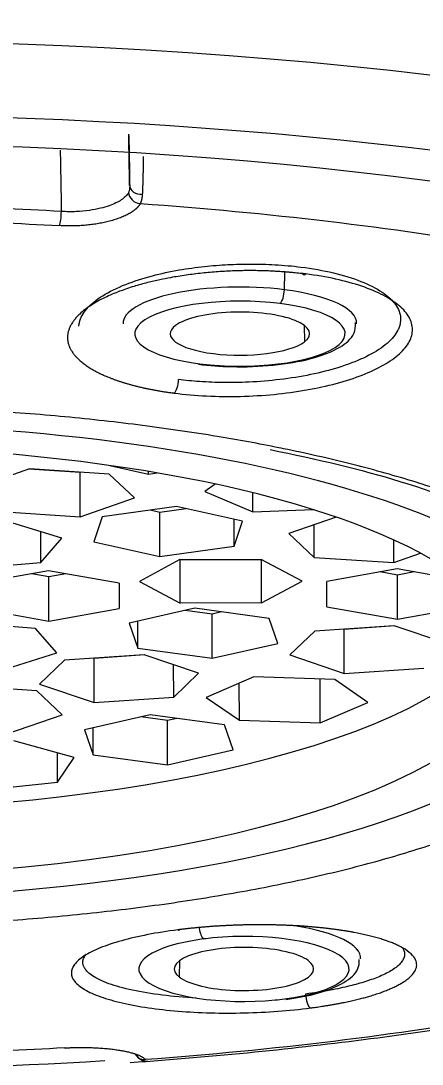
# Model space of a CAD drawing. Header units: millimetres. Extents: x 15183 to 15777, y -3358 to -2518.
# Drawn here: x 15312.94 to 15316.39, y -2820.21 to -2811.24 of the extents above; entities that cross this region are included whole.
import ezdxf

# ---------------------------------------------------------------- set-up
doc = ezdxf.new("R2010")
doc.units = ezdxf.units.MM
doc.layers.add('DIM_', color=5, linetype='Continuous', lineweight=9)
doc.styles.get("Standard").update_dxf_attribs({"font": 'arial.ttf'})
doc.dimstyles.new('사본(2) STANDARD', dxfattribs={"dimscale": 0, "dimtxt": 4, "dimasz": 4, "dimexe": 1.25, "dimexo": 0.625, "dimgap": 1.5, "dimtad": 3, "dimtih": 1, "dimtoh": 1, "dimdec": 1, "dimzin": 9, "dimdsep": 46, "dimtxsty": 'Standard', "dimcen": 2.5, "dimclrd": 5, "dimclre": 5, "dimclrt": 5, "dimadec": 0, "dimazin": 0, "dimtfac": 1, "dimtdec": 1, "dimtmove": 0, "dimatfit": 3, "dimfxl": 1.25, "dimtfill": 1, "dimtolj": 1, "dimtzin": 0, "dimarcsym": 0})

# ---------------------------------------------------------------- blocks, each defined once
blk = doc.blocks.new('*D11')
at = {"layer": 'Defpoints', "color": 0, "transparency": 16777216}
for p in [(15325.9746, -2801.1549), (15325.9746, -2815.8976), (15296.3849, -2816.0395)]:
    blk.add_point(p, dxfattribs=at)
at = {"layer": 'DIM_', "color": 5, "lineweight": -2, "transparency": 16777216}
for p, q in [((15296.3849, -2815.4145), (15296.3849, -2799.9049)), ((15325.9746, -2815.2726), (15325.9746, -2799.9049)), ((15288.3849, -2801.1549), (15280.3849, -2801.1549)), ((15296.3849, -2801.1549), (15299.2241, -2801.1549)), ((15325.9746, -2801.1549), (15323.1354, -2801.1549)), ((15333.9746, -2801.1549), (15341.9746, -2801.1549))]:
    blk.add_line(p, q, dxfattribs=at)
at = {"layer": 'DIM_', "color": 5, "transparency": 16777216}
for points in [[(15288.3849, -2799.8215), (15288.3849, -2802.4882), (15296.3849, -2801.1549)], [(15333.9746, -2799.8215), (15333.9746, -2802.4882), (15325.9746, -2801.1549)]]:
    blk.add_solid(points, dxfattribs=at)
at = {"layer": 'DIM_', "color": 5, "transparency": 16777216, "insert": (15311.1797, -2801.1549), "char_height": 8, "attachment_point": 5, "bg_fill": 3, "box_fill_scale": 1.1, "bg_fill_color": 256, "bg_fill_true_color": 13158600, "bg_fill_transparency": 0}
blk.add_mtext('\\A1;29.6', dxfattribs=at)

msp = doc.modelspace()

# ---------------------------------------------------------------- linework, layer by layer
at = {"linetype": 'Continuous', "lineweight": 13}
for p, q in [((15315.2088, -2813.5534), (15315.2118, -2813.401)), ((15315.3795, -2813.8589), (15315.3809, -2814.0011)), ((15314.3066, -2819.467), (15314.3077, -2819.3237)), ((15313.3163, -2820.0738), (15313.323, -2820.0756))]:
    msp.add_line(p, q, dxfattribs=at)
at = {"linetype": 'Continuous', "lineweight": 18}
for p, q in [((15313.0147, -2815.0949), (15312.5473, -2815.2564)), ((15313.6997, -2815.1389), (15313.0147, -2815.0949)), ((15313.705, -2815.0647), (15314.0398, -2815.1392)), ((15313.4495, -2815.1253), (15313.0087, -2815.097)), ((15313.4556, -2815.1232), (15313.4495, -2815.1253)), ((15313.4499, -2815.5057), (15313.4495, -2815.1253)), ((15313.9173, -2815.3442), (15313.6997, -2815.1389)), ((15314.0398, -2815.1392), (15314.0398, -2815.1163)), ((15314.0398, -2815.1392), (15314.1141, -2815.1289)), ((15314.6136, -2815.2251), (15314.5239, -2815.2878)), ((15313.4499, -2815.5057), (15313.9173, -2815.3442)), ((15314.5239, -2815.2878), (15314.9365, -2815.4621)), ((15314.9365, -2815.4621), (15314.9363, -2815.2995)), ((15314.2801, -2815.4178), (15313.6412, -2815.5068)), ((15314.1361, -2815.4679), (15314.0532, -2815.4494)), ((15314.363, -2815.4363), (15314.1361, -2815.4679)), ((15314.8472, -2815.5441), (15314.2801, -2815.4178)), ((15314.9365, -2815.4621), (15315.4571, -2815.4444)), ((15312.7649, -2815.4618), (15313.4499, -2815.5057)), ((15313.2924, -2815.6899), (15312.7964, -2815.5377)), ((15313.6412, -2815.5068), (15313.5693, -2815.722)), ((15314.1365, -2815.8483), (15314.1361, -2815.4679)), ((15314.7754, -2815.7593), (15314.7751, -2815.528)), ((15314.7754, -2815.7593), (15314.8472, -2815.5441)), ((15315.6546, -2815.5093), (15315.2479, -2815.6498)), ((15315.4655, -2815.8552), (15315.4652, -2815.5747)), ((15313.1125, -2815.8992), (15313.1122, -2815.6347)), ((15313.1125, -2815.8992), (15313.2924, -2815.6899)), ((15313.5693, -2815.722), (15314.1365, -2815.8483)), ((15315.2479, -2815.6498), (15315.4655, -2815.8552)), ((15316.1505, -2815.8991), (15316.1503, -2815.7053)), ((15314.1365, -2815.8483), (15314.7754, -2815.7593)), ((15312.4367, -2815.9562), (15313.1125, -2815.8992)), ((15314.3095, -2815.8733), (15313.9607, -2816.0612)), ((15314.3095, -2815.8733), (15315.0095, -2815.8722)), ((15314.3119, -2816.2479), (15314.3115, -2815.8733)), ((15315.3607, -2816.059), (15315.0095, -2815.8722)), ((15315.0119, -2816.2469), (15315.0115, -2815.8733)), ((15315.4655, -2815.8552), (15316.1505, -2815.8991)), ((15316.1505, -2815.8991), (15316.3813, -2815.8193)), ((15313.179, -2815.9699), (15312.5735, -2816.079)), ((15313.7859, -2816.0771), (15313.179, -2815.9699)), ((15316.1792, -2815.9545), (15315.5737, -2816.0636)), ((15316.1815, -2816.0067), (15316.0341, -2815.9806)), ((15316.7527, -2816.0558), (15316.1792, -2815.9545)), ((15316.3267, -2815.9805), (15316.1815, -2816.0067)), ((15313.1813, -2816.0221), (15313.0338, -2815.996)), ((15313.3265, -2815.9959), (15313.1813, -2816.0221)), ((15313.1817, -2816.4025), (15313.1813, -2816.0221)), ((15313.7859, -2816.0771), (15313.7872, -2816.2934)), ((15313.9607, -2816.0612), (15314.3119, -2816.2479)), ((15315.0119, -2816.2469), (15315.3607, -2816.059)), ((15315.575, -2816.2799), (15315.5737, -2816.0636)), ((15315.575, -2816.2799), (15315.5748, -2816.0634)), ((15316.1819, -2816.3871), (15316.1815, -2816.0067)), ((15315.0119, -2816.2469), (15314.3119, -2816.2479)), ((15312.5748, -2816.2953), (15313.1817, -2816.4025)), ((15313.1817, -2816.4025), (15313.7872, -2816.2934)), ((15314.4369, -2816.2926), (15313.8714, -2816.4206)), ((15314.5855, -2816.3422), (15314.3557, -2816.3109)), ((15315.0769, -2816.3796), (15314.4369, -2816.2926)), ((15314.6667, -2816.3238), (15314.5855, -2816.3422)), ((15314.5859, -2816.7226), (15314.5855, -2816.3422)), ((15315.575, -2816.2799), (15316.1819, -2816.3871)), ((15316.1819, -2816.3871), (15316.7875, -2816.278)), ((15313.0667, -2816.4672), (15312.3902, -2816.4123)), ((15313.8714, -2816.4206), (15313.9459, -2816.6356)), ((15313.9459, -2816.6356), (15313.9456, -2816.4038)), ((15315.1514, -2816.5946), (15315.0769, -2816.3796)), ((15313.2492, -2816.6759), (15313.0667, -2816.4672)), ((15315.4695, -2816.4886), (15315.2544, -2816.6946)), ((15316.1539, -2816.4426), (15315.4695, -2816.4886)), ((15315.7235, -2816.4742), (15315.7167, -2816.472)), ((15316.1606, -2816.4448), (15315.7235, -2816.4742)), ((15315.7239, -2816.8547), (15315.7235, -2816.4742)), ((15316.6233, -2816.6026), (15316.1539, -2816.4426)), ((15314.5859, -2816.7226), (15315.1514, -2816.5946)), ((15312.7552, -2816.8296), (15313.2492, -2816.6759)), ((15314.0012, -2816.6921), (15313.3167, -2816.7382)), ((15314.0079, -2816.6944), (15313.5707, -2816.7238)), ((15313.9459, -2816.6356), (15314.5859, -2816.7226)), ((15314.4706, -2816.8522), (15314.0012, -2816.6921)), ((15315.2544, -2816.6946), (15315.7239, -2816.8547)), ((15313.3167, -2816.7382), (15313.1017, -2816.9442)), ((15313.5707, -2816.7238), (15313.564, -2816.7215)), ((15313.5711, -2817.1042), (15313.5707, -2816.7238)), ((15314.2555, -2817.0582), (15314.2553, -2816.7788)), ((15314.2555, -2817.0582), (15314.4706, -2816.8522)), ((15314.9454, -2816.8833), (15314.5351, -2817.0589)), ((15315.6417, -2816.9048), (15314.9454, -2816.8833)), ((15315.7239, -2816.8547), (15316.4083, -2816.8086)), ((15313.0778, -2817.0029), (15312.3928, -2816.959)), ((15313.1017, -2816.9442), (15313.5711, -2817.1042)), ((15314.821, -2817.2561), (15314.8207, -2816.9366)), ((15315.5173, -2817.2776), (15315.5169, -2816.9009)), ((15315.9277, -2817.102), (15315.6417, -2816.9048)), ((15313.2954, -2817.2083), (15313.0778, -2817.0029)), ((15313.5711, -2817.1042), (15314.2555, -2817.0582)), ((15314.5351, -2817.0589), (15314.821, -2817.2561)), ((15315.5173, -2817.2776), (15315.9277, -2817.102)), ((15312.828, -2817.3697), (15313.2954, -2817.2083)), ((15314.0529, -2817.2089), (15313.4873, -2817.337)), ((15314.2015, -2817.2585), (15313.9717, -2817.2273)), ((15314.6929, -2817.2959), (15314.0529, -2817.2089)), ((15314.2826, -2817.2402), (15314.2015, -2817.2585)), ((15313.4873, -2817.337), (15313.5619, -2817.552)), ((15313.5619, -2817.552), (15313.5616, -2817.3201)), ((15314.2019, -2817.639), (15314.2015, -2817.2585)), ((15314.7674, -2817.5109), (15314.6929, -2817.2959)), ((15314.821, -2817.2561), (15315.5173, -2817.2776)), ((15313.4002, -2817.5777), (15312.8791, -2817.4338)), ((15314.2019, -2817.639), (15314.7674, -2817.5109)), ((15313.256, -2817.7895), (15313.2558, -2817.5378)), ((15313.256, -2817.7895), (15313.4002, -2817.5777)), ((15313.5619, -2817.552), (15314.2019, -2817.639)), ((15312.5907, -2817.8574), (15313.256, -2817.7895))]:
    msp.add_line(p, q, dxfattribs=at)
for centre, major_axis, ratio, start_param, end_param in [((15311.1804, -2815.9846), (-14.7961, -0.0154), 0.309017, 3.157243, 6.284808), ((15311.1809, -2816.4638), (14.2961, 0.0149), 0.309017, 0.170709, 2.940071), ((15311.1809, -2816.4638), (13.4984, 0.0141), 0.309017, 0.022528, 3.105036), ((15313.9767, -2812.6551), (0.1, 0.0013), 0.771586, 3.147644, 4.788028), ((15315.3896, -2813.3247), (-0.0125, -0.0992), 0.362527, 5.942029, 6.691718), ((15314.826, -2813.8409), (-1.005, -0.001), 0.309017, 3.124563, 4.321313), ((15314.8261, -2813.9311), (0.6, 0.0006), 0.309017, 5.892109, 9.033702), ((15314.8261, -2813.9311), (0.6, 0.0006), 0.309017, 2.750517, 5.892109), ((15314.8261, -2813.9311), (-0.9051, -0.0009), 0.309017, 1.087013, 1.17972), ((15314.2587, -2814.3489), (0.0125, 0.0992), 0.362527, 3.531579, 4.997999), ((15311.1812, -2816.7491), (-6.6162, -0.0069), 0.309017, 3.143216, 6.284808), ((15311.1812, -2816.7491), (6, 0.0063), 0.309017, 0.001623, 3.143216), ((15311.1806, -2816.1785), (-6, -0.0063), 0.309017, 0.15453, 2.987069), ((15311.1809, -2816.4638), (13.4984, 0.0141), 0.309017, 3.404268, 6.262037), ((15311.1812, -2816.7491), (-6.6162, -0.0069), 0.309017, 0.001623, 3.143216), ((15311.1812, -2816.7491), (6, 0.0063), 0.309017, 3.143216, 6.284808), ((15311.1809, -2816.4638), (-14.2961, -0.0149), 0.309017, 0.420914, 2.826647), ((15314.8604, -2819.3051), (-1.005, -0.001), 0.309017, 3.124602, 4.26174), ((15314.2878, -2818.9625), (0.0129, -0.0992), 0.365379, 5.996811, 6.471909), ((15314.5124, -2819.0423), (-0.0129, 0.0992), 0.365379, 1.545182, 2.803202), ((15314.8605, -2819.3952), (-0.9051, -0.0009), 0.309017, 1.965119, 5.014004), ((15314.8605, -2819.3952), (-0.9051, -0.0009), 0.309017, 5.106711, 8.155597), ((15314.8605, -2819.3952), (0.6, 0.0006), 0.309017, 0.394322, 3.535915), ((15314.8605, -2819.3952), (0.6, 0.0006), 0.309017, 3.535915, 6.677508), ((15314.8605, -2819.3952), (-0.9051, -0.0009), 0.309017, 1.872412, 1.965119), ((15315.4293, -2819.634), (-0.0129, 0.0992), 0.365379, 1.284766, 2.873765), ((15311.1806, -2816.18), (13.1984, 0.0138), 0.309017, 4.501579, 4.901271), ((15314.0118, -2820.078), (0.0755, 0.0656), 0.952844, 2.930791, 4.04005), ((15314.0235, -2820.0884), (-0.0997, -0.0081), 0.998122, 0.353512, 1.5775)]:
    msp.add_ellipse(centre, major_axis=major_axis, ratio=ratio, start_param=start_param, end_param=end_param, dxfattribs=at)
at = {"linetype": 'Continuous', "lineweight": 13}
for centre, major_axis, ratio, start_param, end_param in [((15313.9655, -2812.719), (0.0887, -0.0462), 0.906258, 3.620023, 5.171957), ((15311.1809, -2816.4477), (-11.7293, -0.0122), 0.309017, 4.531408, 4.714012), ((15313.2704, -2812.9089), (-0.0055, -0.0998), 0.171185, 0.392597, 1.872378), ((15314.826, -2813.8409), (-1.005, -0.001), 0.309017, 4.321313, 6.300174), ((15315.1707, -2813.577), (0.0125, 0.0992), 0.362527, 3.479562, 4.997999), ((15314.8261, -2813.9311), (-0.9051, -0.0009), 0.309017, 4.321313, 7.370199), ((15314.8261, -2813.9311), (-0.9051, -0.0009), 0.309017, 1.17972, 4.228606), ((15314.8261, -2813.9311), (-0.9051, -0.0009), 0.309017, 4.228606, 4.321313), ((15314.8605, -2819.3952), (-0.9051, -0.0009), 0.309017, 5.014004, 5.106711)]:
    msp.add_ellipse(centre, major_axis=major_axis, ratio=ratio, start_param=start_param, end_param=end_param, dxfattribs=at)
at = {"linetype": 'Continuous', "lineweight": 18}
for points, degree in [([(15313.8764, -2812.6569), (15313.8737, -2812.5095), (15313.8709, -2812.3621), (15313.8681, -2812.2146)], 3), ([(15313.8848, -2812.6856), (15313.8764, -2812.674)], 1), ([(15311.1583, -2812.945), (15311.5125, -2812.9445), (15312.2209, -2812.9534), (15312.9234, -2812.9822), (15313.2718, -2813.0015)], 3), ([(15316.2247, -2819.2116), (15316.2361, -2819.2286), (15316.2423, -2819.2458), (15316.2433, -2819.2632)], 3), ([(15313.3163, -2820.0738), (15312.9682, -2820.0942), (15312.266, -2820.1252), (15311.5578, -2820.1363), (15311.2036, -2820.1368)], 3), ([(15313.9405, -2820.1482), (15313.9557, -2820.1636)], 1)]:
    msp.add_open_spline(points, degree=degree, dxfattribs=at)
for points, knots in [([(15313.8695, -2812.2274), (15313.8701, -2812.2574), (15313.8712, -2812.3166), (15313.8728, -2812.4056), (15313.8743, -2812.4929), (15313.8757, -2812.581), (15313.8764, -2812.6331), (15313.8768, -2812.6569)], [0, 0, 0, 0, 0.198439, 0.376288, 0.558713, 0.764474, 1, 1, 1, 1]), ([(15313.8768, -2812.6569), (15313.8768, -2812.6609), (15313.8768, -2812.6691), (15313.8761, -2812.6811), (15313.8745, -2812.6932), (15313.8717, -2812.7049), (15313.8691, -2812.7118), (15313.8674, -2812.715)], [0, 0, 0, 0, 0.162636, 0.343605, 0.543089, 0.761592, 1, 1, 1, 1]), ([(15313.9673, -2812.8116), (15313.9665, -2812.8132), (15313.9648, -2812.8163), (15313.9621, -2812.821), (15313.9591, -2812.8257), (15313.9559, -2812.8303), (15313.9524, -2812.8348), (15313.9487, -2812.8394), (15313.9448, -2812.8439), (15313.9406, -2812.8483), (15313.9362, -2812.8527), (15313.9316, -2812.8571), (15313.9267, -2812.8614), (15313.9217, -2812.8657), (15313.9163, -2812.87), (15313.9108, -2812.8742), (15313.905, -2812.8784), (15313.899, -2812.8825), (15313.8928, -2812.8866), (15313.8864, -2812.8907), (15313.8797, -2812.8947), (15313.8642, -2812.9037), (15313.8378, -2812.9171), (15313.7975, -2812.934), (15313.7528, -2812.9495), (15313.713, -2812.961), (15313.6806, -2812.9691), (15313.6571, -2812.9745), (15313.6333, -2812.9795), (15313.6093, -2812.984), (15313.585, -2812.9881), (15313.5604, -2812.9917), (15313.5356, -2812.9949), (15313.5105, -2812.9976), (15313.4852, -2812.9999), (15313.4595, -2813.0017), (15313.4336, -2813.0031), (15313.4074, -2813.004), (15313.3809, -2813.0045), (15313.354, -2813.0046), (15313.3269, -2813.0042), (15313.2994, -2813.0034), (15313.2811, -2813.0025), (15313.2718, -2813.0021)], [0, 0, 0, 0, 0.013469, 0.026873, 0.040216, 0.053505, 0.066744, 0.079941, 0.0931, 0.106227, 0.119328, 0.132409, 0.145475, 0.158532, 0.171587, 0.184644, 0.197709, 0.210788, 0.223886, 0.23701, 0.250163, 0.263353, 0.326129, 0.388844, 0.452122, 0.516564, 0.545947, 0.574896, 0.603469, 0.631727, 0.659731, 0.687546, 0.715237, 0.742872, 0.770517, 0.798241, 0.82611, 0.854191, 0.882549, 0.911249, 0.940351, 0.969916, 1, 1, 1, 1]), ([(15315.3924, -2813.4176), (15315.3846, -2813.4167), (15315.3684, -2813.4149), (15315.3431, -2813.4121), (15315.316, -2813.4094), (15315.287, -2813.4065), (15315.256, -2813.4038), (15315.2231, -2813.4011), (15315.1882, -2813.3985), (15315.1513, -2813.396), (15315.1123, -2813.3938), (15315.0647, -2813.3916), (15315.0097, -2813.3897), (15314.9488, -2813.3886), (15314.8904, -2813.3886), (15314.8347, -2813.3894), (15314.7748, -2813.3912), (15314.71, -2813.3941), (15314.6394, -2813.3985), (15314.5692, -2813.4041), (15314.4994, -2813.4108), (15314.4303, -2813.4187), (15314.362, -2813.4278), (15314.2946, -2813.4379), (15314.2192, -2813.4508), (15314.1305, -2813.4681), (15314.0244, -2813.4927), (15313.9067, -2813.5255), (15313.7819, -2813.5678), (15313.6566, -2813.6212), (15313.5385, -2813.6864), (15313.4693, -2813.7397), (15313.4337, -2813.7744), (15313.422, -2813.7866), (15313.4111, -2813.799), (15313.4009, -2813.8114), (15313.3916, -2813.8238), (15313.383, -2813.8364), (15313.3752, -2813.8489), (15313.3682, -2813.8616), (15313.3621, -2813.8742), (15313.3567, -2813.8869), (15313.3522, -2813.8996), (15313.3484, -2813.9124), (15313.3455, -2813.9251), (15313.3434, -2813.9379), (15313.3421, -2813.9506), (15313.3417, -2813.9634), (15313.3421, -2813.9761), (15313.3433, -2813.9888), (15313.3453, -2814.0014), (15313.3481, -2814.014), (15313.3517, -2814.0266), (15313.3562, -2814.0391), (15313.3615, -2814.0516), (15313.3676, -2814.064), (15313.3745, -2814.0763), (15313.3822, -2814.0886), (15313.3908, -2814.1007), (15313.4001, -2814.1128), (15313.4102, -2814.1248), (15313.4211, -2814.1366), (15313.4328, -2814.1483), (15313.4452, -2814.16), (15313.4585, -2814.1715), (15313.4725, -2814.1828), (15313.4872, -2814.194), (15313.5027, -2814.2051), (15313.519, -2814.2161), (15313.5359, -2814.2268), (15313.5536, -2814.2374), (15313.572, -2814.2479), (15313.5911, -2814.2581), (15313.6109, -2814.2682), (15313.6314, -2814.2781), (15313.6526, -2814.2878), (15313.6744, -2814.2973), (15313.6969, -2814.3066), (15313.72, -2814.3156), (15313.7437, -2814.3245), (15313.768, -2814.3332), (15313.7929, -2814.3416), (15313.8184, -2814.3498), (15313.8445, -2814.3577), (15313.8712, -2814.3655), (15313.8983, -2814.373), (15313.926, -2814.3802), (15313.9542, -2814.3872), (15313.9829, -2814.3939), (15314.0121, -2814.4004), (15314.0418, -2814.4066), (15314.0719, -2814.4125), (15314.1024, -2814.4182), (15314.1333, -2814.4236), (15314.1647, -2814.4287), (15314.1963, -2814.4336), (15314.2284, -2814.4381), (15314.25, -2814.4409), (15314.2608, -2814.4423)], [0, 0, 0, 0, 0.005356, 0.011108, 0.017257, 0.023802, 0.030746, 0.038087, 0.045825, 0.053962, 0.062496, 0.071428, 0.085134, 0.098251, 0.110778, 0.122713, 0.134055, 0.149239, 0.16444, 0.17966, 0.1949, 0.210163, 0.225448, 0.240759, 0.256096, 0.277684, 0.303877, 0.334675, 0.370075, 0.410075, 0.454665, 0.503833, 0.511333, 0.518833, 0.526333, 0.533834, 0.541335, 0.548837, 0.556339, 0.563841, 0.571344, 0.578847, 0.58635, 0.593853, 0.601357, 0.608861, 0.616366, 0.623872, 0.631377, 0.638884, 0.64639, 0.653897, 0.661405, 0.668913, 0.676421, 0.683931, 0.69144, 0.698951, 0.706462, 0.713974, 0.721486, 0.728999, 0.736512, 0.744027, 0.751542, 0.759057, 0.766574, 0.774091, 0.781609, 0.789128, 0.796648, 0.804168, 0.811689, 0.819211, 0.826734, 0.834258, 0.841783, 0.849308, 0.856835, 0.864362, 0.871889, 0.879418, 0.886947, 0.894477, 0.902009, 0.909541, 0.917075, 0.92461, 0.932146, 0.939684, 0.947224, 0.954764, 0.962305, 0.969846, 0.977387, 0.984926, 0.992464, 1, 1, 1, 1]), ([(15313.4396, -2813.8661), (15313.4401, -2813.8556), (15313.447, -2813.8054), (15313.4957, -2813.7152), (15313.6327, -2813.6029), (15313.829, -2813.5065), (15314.0576, -2813.4329), (15314.2904, -2813.3827), (15314.5118, -2813.3517), (15314.7196, -2813.3353), (15314.9235, -2813.3301), (15315.1359, -2813.3361), (15315.2787, -2813.3491), (15315.3516, -2813.3583)], [0, 0, 0, 0, 0.031845, 0.151931, 0.273914, 0.393509, 0.503221, 0.600141, 0.68509, 0.761218, 0.833896, 0.912023, 1, 1, 1, 1]), ([(15315.3516, -2813.3583), (15315.4497, -2813.3707), (15315.6378, -2813.4043), (15315.8768, -2813.4779), (15316.0601, -2813.5713), (15316.177, -2813.6793), (15316.2173, -2813.7856), (15316.2053, -2813.8543), (15316.1936, -2813.8831)], [0, 0, 0, 0, 0.173173, 0.347401, 0.522224, 0.697069, 0.872077, 1, 1, 1, 1]), ([(15314.2608, -2814.4423), (15314.3505, -2814.4538), (15314.4441, -2814.4619), (15314.6349, -2814.4713), (15314.7322, -2814.4725), (15314.9268, -2814.4679), (15315.0241, -2814.4621), (15315.215, -2814.4437), (15315.3085, -2814.4311), (15315.4882, -2814.3997), (15315.5742, -2814.3809), (15315.7357, -2814.3377), (15315.811, -2814.3133), (15315.9481, -2814.2599), (15316.0099, -2814.231), (15316.1174, -2814.1696), (15316.1631, -2814.1371), (15316.237, -2814.0701), (15316.265, -2814.0354), (15316.3024, -2813.9652), (15316.3117, -2813.9297), (15316.3113, -2813.8591), (15316.3015, -2813.8241), (15316.2632, -2813.7558), (15316.2347, -2813.7225), (15316.16, -2813.6591), (15316.1139, -2813.6289), (15316.0056, -2813.5728), (15315.9436, -2813.5468), (15315.806, -2813.5001), (15315.7304, -2813.4793), (15315.5685, -2813.4438), (15315.4822, -2813.429), (15315.3924, -2813.4176)], [0, 0, 0, 0, 0.0625, 0.0625, 0.125, 0.125, 0.1875, 0.1875, 0.25, 0.25, 0.3125, 0.3125, 0.375, 0.375, 0.4375, 0.4375, 0.5, 0.5, 0.5625, 0.5625, 0.625, 0.625, 0.6875, 0.6875, 0.75, 0.75, 0.8125, 0.8125, 0.875, 0.875, 0.9375, 0.9375, 1, 1, 1, 1]), ([(15314.4687, -2814.1941), (15314.5626, -2814.2057), (15314.773, -2814.2212), (15315.1211, -2814.2086), (15315.4546, -2814.151), (15315.6814, -2814.0621), (15315.8112, -2813.9573), (15315.8227, -2813.8698), (15315.821, -2813.8354)], [0, 0, 0, 0, 0.156264, 0.350114, 0.545999, 0.748619, 0.909794, 1, 1, 1, 1]), ([(15315.1609, -2814.9123), (15314.9885, -2814.8775), (15314.6073, -2814.8077), (15313.9926, -2814.7175), (15313.3228, -2814.6431), (15312.6325, -2814.5894), (15311.9283, -2814.5567), (15311.454, -2814.5493), (15311.2168, -2814.5491)], [0, 0, 0, 0, 0.148066, 0.318453, 0.48884, 0.659226, 0.829613, 1, 1, 1, 1]), ([(15315.0853, -2814.9285), (15315.4954, -2815.0093), (15316.2721, -2815.1981), (15317.2128, -2815.5603), (15317.8562, -2815.9683), (15318.1124, -2816.301), (15318.1256, -2816.4576), (15318.1071, -2816.5143)], [0, 0, 0, 0, 0.203431, 0.425398, 0.644057, 0.858228, 1, 1, 1, 1]), ([(15313.8822, -2820.1997), (15314.245, -2820.1742), (15315.2832, -2820.0861), (15316.943, -2819.8703), (15318.7515, -2819.5124), (15320.3529, -2819.0599), (15321.7059, -2818.5194), (15322.7495, -2817.9099), (15323.2774, -2817.4202), (15323.4831, -2817.1446), (15323.5065, -2817.1118)], [0, 0, 0, 0, 0.07877, 0.229038, 0.379711, 0.530944, 0.683146, 0.836995, 0.980781, 1, 1, 1, 1]), ([(15315.4321, -2819.7308), (15315.4397, -2819.7298), (15315.4554, -2819.7276), (15315.4797, -2819.7241), (15315.5055, -2819.7203), (15315.5328, -2819.7162), (15315.5615, -2819.7117), (15315.5915, -2819.7068), (15315.6229, -2819.7014), (15315.6554, -2819.6956), (15315.6889, -2819.6894), (15315.7291, -2819.6815), (15315.774, -2819.6721), (15315.8218, -2819.6613), (15315.8658, -2819.6504), (15315.9062, -2819.6396), (15315.9478, -2819.6277), (15315.9908, -2819.6142), (15316.0354, -2819.5991), (15316.0774, -2819.5835), (15316.1168, -2819.5675), (15316.1534, -2819.551), (15316.1872, -2819.5342), (15316.2181, -2819.517), (15316.2504, -2819.4968), (15316.2841, -2819.4718), (15316.3164, -2819.4402), (15316.3407, -2819.4031), (15316.3512, -2819.3608), (15316.3409, -2819.3139), (15316.3028, -2819.2635), (15316.2521, -2819.2273), (15316.2121, -2819.2054), (15316.1971, -2819.1977), (15316.1813, -2819.1901), (15316.1649, -2819.1827), (15316.1477, -2819.1753), (15316.1298, -2819.1681), (15316.1112, -2819.161), (15316.0919, -2819.154), (15316.0719, -2819.1472), (15316.0513, -2819.1405), (15316.03, -2819.1339), (15316.008, -2819.1275), (15315.9855, -2819.1212), (15315.9622, -2819.1151), (15315.9384, -2819.1091), (15315.914, -2819.1033), (15315.889, -2819.0977), (15315.8634, -2819.0922), (15315.8373, -2819.0869), (15315.8106, -2819.0817), (15315.7834, -2819.0767), (15315.7557, -2819.0719), (15315.7275, -2819.0673), (15315.6988, -2819.0629), (15315.6696, -2819.0586), (15315.64, -2819.0545), (15315.6099, -2819.0507), (15315.5794, -2819.047), (15315.5485, -2819.0435), (15315.5173, -2819.0402), (15315.4856, -2819.0371), (15315.4536, -2819.0342), (15315.4213, -2819.0315), (15315.3887, -2819.0289), (15315.3557, -2819.0266), (15315.3225, -2819.0245), (15315.289, -2819.0227), (15315.2553, -2819.021), (15315.2213, -2819.0195), (15315.1872, -2819.0182), (15315.1528, -2819.0172), (15315.1183, -2819.0163), (15315.0836, -2819.0157), (15315.0488, -2819.0153), (15315.0139, -2819.015), (15314.9789, -2819.015), (15314.9438, -2819.0153), (15314.9087, -2819.0157), (15314.8735, -2819.0163), (15314.8384, -2819.0172), (15314.8032, -2819.0182), (15314.768, -2819.0195), (15314.7329, -2819.021), (15314.6979, -2819.0227), (15314.663, -2819.0246), (15314.6281, -2819.0267), (15314.5934, -2819.029), (15314.5588, -2819.0315), (15314.5244, -2819.0343), (15314.4902, -2819.0372), (15314.4561, -2819.0403), (15314.4223, -2819.0437), (15314.3888, -2819.0472), (15314.3555, -2819.0509), (15314.3225, -2819.0548), (15314.3007, -2819.0576), (15314.2899, -2819.059)], [0, 0, 0, 0, 0.005346, 0.01109, 0.017232, 0.023773, 0.030712, 0.03805, 0.045787, 0.053924, 0.062459, 0.071394, 0.085043, 0.098126, 0.110643, 0.12259, 0.133968, 0.14915, 0.16435, 0.179568, 0.194808, 0.210069, 0.225353, 0.240663, 0.255998, 0.278544, 0.305368, 0.336469, 0.371844, 0.41149, 0.455399, 0.503559, 0.511063, 0.518567, 0.526072, 0.533576, 0.541081, 0.548587, 0.556093, 0.563599, 0.571106, 0.578612, 0.58612, 0.593627, 0.601135, 0.608643, 0.616152, 0.623661, 0.631171, 0.638681, 0.646192, 0.653703, 0.661215, 0.668727, 0.67624, 0.683753, 0.691267, 0.698781, 0.706296, 0.713812, 0.721329, 0.728846, 0.736363, 0.743882, 0.751401, 0.758921, 0.766441, 0.773963, 0.781485, 0.789008, 0.796531, 0.804056, 0.811581, 0.819108, 0.826635, 0.834163, 0.841691, 0.849221, 0.856751, 0.864283, 0.871815, 0.879347, 0.886881, 0.894415, 0.901951, 0.909488, 0.917026, 0.924565, 0.932106, 0.939649, 0.947192, 0.954737, 0.962283, 0.969828, 0.977373, 0.984917, 0.99246, 1, 1, 1, 1]), ([(15314.2899, -2819.059), (15314.2001, -2819.0705), (15314.1138, -2819.0843), (15313.952, -2819.1156), (15313.8765, -2819.1332), (15313.739, -2819.1716), (15313.677, -2819.1923), (15313.5691, -2819.2361), (15313.5232, -2819.2592), (15313.4491, -2819.3068), (15313.4209, -2819.3313), (15313.3835, -2819.3807), (15313.3742, -2819.4057), (15313.3747, -2819.4552), (15313.3846, -2819.4797), (15313.4231, -2819.5273), (15313.4517, -2819.5504), (15313.5266, -2819.5943), (15313.5728, -2819.6151), (15313.6812, -2819.6536), (15313.7433, -2819.6713), (15313.881, -2819.703), (15313.9566, -2819.7169), (15314.1184, -2819.7406), (15314.2046, -2819.7503), (15314.3843, -2819.765), (15314.4778, -2819.77), (15314.6685, -2819.7751), (15314.7658, -2819.7753), (15314.9603, -2819.7707), (15315.0576, -2819.766), (15315.2486, -2819.7519), (15315.3423, -2819.7424), (15315.4321, -2819.7308)], [0, 0, 0, 0, 0.0625, 0.0625, 0.125, 0.125, 0.1875, 0.1875, 0.25, 0.25, 0.3125, 0.3125, 0.375, 0.375, 0.4375, 0.4375, 0.5, 0.5, 0.5625, 0.5625, 0.625, 0.625, 0.6875, 0.6875, 0.75, 0.75, 0.8125, 0.8125, 0.875, 0.875, 0.9375, 0.9375, 1, 1, 1, 1]), ([(15313.4892, -2819.3895), (15313.4873, -2819.3863), (15313.472, -2819.3588), (15313.4698, -2819.3183), (15313.4913, -2819.2811), (15313.5007, -2819.2691)], [0, 0, 0, 0, 0.081772, 0.700502, 1, 1, 1, 1]), ([(15315.2212, -2819.6572), (15315.3144, -2819.6452), (15315.5073, -2819.6082), (15315.717, -2819.5248), (15315.8435, -2819.4248), (15315.8539, -2819.3431), (15315.853, -2819.3151)], [0, 0, 0, 0, 0.264587, 0.604604, 0.874661, 1, 1, 1, 1]), ([(15313.3164, -2820.0743), (15313.3205, -2820.0741), (15313.3288, -2820.0736), (15313.3413, -2820.073), (15313.3538, -2820.0724), (15313.3663, -2820.0718), (15313.3787, -2820.0714), (15313.3912, -2820.071), (15313.4036, -2820.0706), (15313.4161, -2820.0704), (15313.4285, -2820.0702), (15313.441, -2820.07), (15313.4534, -2820.0699), (15313.4658, -2820.0699), (15313.4782, -2820.07), (15313.4907, -2820.0701), (15313.5031, -2820.0703), (15313.5155, -2820.0705), (15313.528, -2820.0708), (15313.5404, -2820.0712), (15313.5669, -2820.0721), (15313.607, -2820.074), (15313.6598, -2820.0779), (15313.7111, -2820.083), (15313.7574, -2820.0889), (15313.7985, -2820.0952), (15313.8341, -2820.1018), (15313.8672, -2820.1091), (15313.8978, -2820.117), (15313.9208, -2820.1242), (15313.9377, -2820.1302), (15313.9496, -2820.1348), (15313.9605, -2820.1394), (15313.9707, -2820.1442), (15313.98, -2820.1491), (15313.9885, -2820.1541), (15313.9961, -2820.1592), (15314.0028, -2820.1645), (15314.0088, -2820.1698), (15314.012, -2820.1734), (15314.0136, -2820.1752)], [0, 0, 0, 0, 0.013598, 0.027137, 0.040623, 0.054063, 0.067464, 0.080833, 0.094178, 0.107505, 0.120821, 0.134134, 0.147451, 0.160779, 0.174125, 0.187497, 0.2009, 0.214342, 0.227831, 0.241372, 0.254973, 0.31474, 0.374755, 0.435599, 0.497829, 0.548029, 0.597891, 0.647747, 0.697926, 0.748758, 0.773859, 0.79886, 0.8238, 0.848719, 0.873655, 0.898649, 0.92374, 0.94897, 0.974376, 1, 1, 1, 1])]:
    msp.add_open_spline(points, degree=3, knots=knots, dxfattribs=at)
at = {"linetype": 'Continuous', "lineweight": 13}
for points, knots in [([(15313.2787, -2812.3533), (15313.2797, -2812.4106), (15313.282, -2812.5369), (15313.2853, -2812.7126), (15313.2874, -2812.831), (15313.2883, -2812.8803)], [0, 0, 0, 0, 0.326165, 0.719393, 1, 1, 1, 1]), ([(15313.9928, -2812.4066), (15313.9928, -2812.408), (15313.9928, -2812.4132), (15313.9927, -2812.4222), (15313.9926, -2812.4338), (15313.9926, -2812.4453), (15313.9925, -2812.4569), (15313.9924, -2812.4683), (15313.9923, -2812.4798), (15313.9921, -2812.4934), (15313.9919, -2812.5091), (15313.9917, -2812.5269), (15313.9914, -2812.5449), (15313.9911, -2812.5628), (15313.9907, -2812.5807), (15313.9903, -2812.5985), (15313.9898, -2812.6162), (15313.9893, -2812.6338), (15313.9888, -2812.6511), (15313.9882, -2812.6681), (15313.9875, -2812.6848), (15313.9869, -2812.701), (15313.9861, -2812.7169), (15313.9856, -2812.7269), (15313.9853, -2812.7319)], [0, 0, 0, 0, 0.010534, 0.041309, 0.072163, 0.103097, 0.134111, 0.165204, 0.196379, 0.227635, 0.276779, 0.326847, 0.377839, 0.429755, 0.482598, 0.536369, 0.591067, 0.646694, 0.703251, 0.760738, 0.819156, 0.878506, 0.938787, 1, 1, 1, 1]), ([(15313.8674, -2812.715), (15313.8674, -2812.715), (15313.8614, -2812.7271), (15313.8447, -2812.7498), (15313.8067, -2812.7807), (15313.7589, -2812.8078), (15313.699, -2812.8324), (15313.6231, -2812.8546), (15313.5278, -2812.8727), (15313.4132, -2812.8833), (15313.3306, -2812.8827), (15313.2884, -2812.8802)], [0, 0, 0, 0, 0.000005, 0.119253, 0.226296, 0.327862, 0.434461, 0.55202, 0.684413, 0.834416, 1, 1, 1, 1]), ([(15313.9853, -2812.7319), (15313.9852, -2812.7342), (15313.9849, -2812.7388), (15313.9844, -2812.7454), (15313.9837, -2812.7518), (15313.983, -2812.758), (15313.9821, -2812.764), (15313.9811, -2812.7697), (15313.98, -2812.7752), (15313.9787, -2812.7805), (15313.9774, -2812.7856), (15313.976, -2812.7905), (15313.9745, -2812.7951), (15313.9728, -2812.7995), (15313.9711, -2812.8038), (15313.9693, -2812.8078), (15313.9679, -2812.8103), (15313.9673, -2812.8115)], [0, 0, 0, 0, 0.06992, 0.139346, 0.208285, 0.276744, 0.344728, 0.412244, 0.4793, 0.545902, 0.612057, 0.677772, 0.743054, 0.80791, 0.872348, 0.936376, 1, 1, 1, 1]), ([(15313.9673, -2812.8115), (15314.5174, -2812.8508), (15315.0586, -2812.9018), (15316.1129, -2813.0264), (15316.6259, -2813.1001), (15317.614, -2813.2685), (15318.089, -2813.3634), (15318.9919, -2813.5724), (15319.4198, -2813.6867), (15320.2204, -2813.9323), (15320.593, -2814.0638), (15321.2758, -2814.3413), (15321.586, -2814.4874), (15322.138, -2814.7916), (15322.3799, -2814.9496), (15322.7906, -2815.2745), (15322.9594, -2815.4414), (15323.0901, -2815.6111)], [0, 0, 0, 0, 0.125, 0.125, 0.25, 0.25, 0.375, 0.375, 0.5, 0.5, 0.625, 0.625, 0.75, 0.75, 0.875, 0.875, 1, 1, 1, 1]), ([(15316.1936, -2813.8831), (15316.1893, -2813.8936), (15316.165, -2813.9432), (15316.0878, -2814.0288), (15315.9237, -2814.1302), (15315.7135, -2814.2144), (15315.4711, -2814.2795), (15315.2093, -2814.3243), (15314.9456, -2814.3485), (15314.7002, -2814.3539), (15314.485, -2814.3453), (15314.3558, -2814.3327), (15314.2968, -2814.3253)], [0, 0, 0, 0, 0.034495, 0.161802, 0.285684, 0.404717, 0.519096, 0.631493, 0.739722, 0.837725, 0.923615, 1, 1, 1, 1]), ([(15311.1954, -2819.0384), (15311.4325, -2819.038), (15311.9069, -2819.0301), (15312.6114, -2818.9968), (15313.3022, -2818.9423), (15313.9727, -2818.8673), (15314.6165, -2818.7724), (15315.2272, -2818.6585), (15315.7992, -2818.5267), (15316.3269, -2818.3783), (15316.8053, -2818.2147), (15317.2297, -2818.0375), (15317.5962, -2817.8483), (15317.9011, -2817.6491), (15318.1416, -2817.4416), (15318.3153, -2817.228), (15318.4207, -2817.0101), (15318.4566, -2816.7902), (15318.4228, -2816.5704), (15318.3195, -2816.3526), (15318.1478, -2816.1391), (15317.9093, -2815.9319), (15317.6063, -2815.733), (15317.2416, -2815.5442), (15316.8189, -2815.3674), (15316.3421, -2815.2042), (15315.8158, -2815.0564), (15315.4104, -2814.9632), (15315.1869, -2814.9175), (15315.1609, -2814.9123)], [0, 0, 0, 0, 0.038269, 0.076537, 0.114806, 0.153075, 0.191344, 0.229612, 0.267881, 0.30615, 0.344418, 0.382687, 0.420956, 0.459225, 0.497493, 0.535762, 0.574031, 0.6123, 0.650568, 0.688837, 0.727106, 0.765374, 0.803643, 0.841912, 0.880181, 0.918449, 0.956718, 0.994987, 1, 1, 1, 1]), ([(15323.1011, -2817.3475), (15322.9725, -2817.5176), (15322.8057, -2817.685), (15322.3991, -2818.0112), (15322.1593, -2818.1699), (15321.6111, -2818.4758), (15321.3028, -2818.6229), (15320.6234, -2818.9025), (15320.2525, -2819.0351), (15319.4551, -2819.2832), (15319.0286, -2819.3988), (15318.1283, -2819.6106), (15317.6545, -2819.7069), (15316.6686, -2819.8785), (15316.1565, -2819.9537), (15315.1038, -2820.0816), (15314.5633, -2820.1343), (15314.0136, -2820.1752)], [0, 0, 0, 0, 0.125, 0.125, 0.25, 0.25, 0.375, 0.375, 0.5, 0.5, 0.625, 0.625, 0.75, 0.75, 0.875, 0.875, 1, 1, 1, 1]), ([(15316.2433, -2819.2632), (15316.2433, -2819.2643), (15316.2443, -2819.29), (15316.2249, -2819.3381), (15316.1465, -2819.4031), (15316.0393, -2819.4576), (15315.9143, -2819.5032), (15315.7703, -2819.5433), (15315.5976, -2819.5802), (15315.4641, -2819.601), (15315.3909, -2819.6105)], [0, 0, 0, 0, 0.007573, 0.186878, 0.345295, 0.484117, 0.608495, 0.727397, 0.855562, 1, 1, 1, 1]), ([(15314.4498, -2819.6453), (15314.3481, -2819.6399), (15314.1513, -2819.6231), (15313.8936, -2819.5808), (15313.6875, -2819.5237), (15313.5513, -2819.4584), (15313.5028, -2819.4116), (15313.4892, -2819.3895)], [0, 0, 0, 0, 0.205557, 0.412447, 0.619491, 0.825231, 1, 1, 1, 1])]:
    msp.add_open_spline(points, degree=3, knots=knots, dxfattribs=at)

# ---------------------------------------------------------------- next in the draw order: dimensions: what is measured, and where the dimension line sits
at = {"layer": 'DIM_'}
dim = msp.add_linear_dim(base=(15325.9746, -2801.1549), p1=(15296.3849, -2816.0395), p2=(15325.9746, -2815.8976), dimstyle='사본(2) STANDARD', override={"dimscale": 1, "dimtxt": 8, "dimasz": 8, "dimtad": 0}, dxfattribs=at)
dim.commit()
dim.dimension.update_dxf_attribs({"geometry": '*D11', "text_midpoint": (15311.1797, -2801.1549), "dimtype": 128})

doc.saveas('drawing.dxf')
